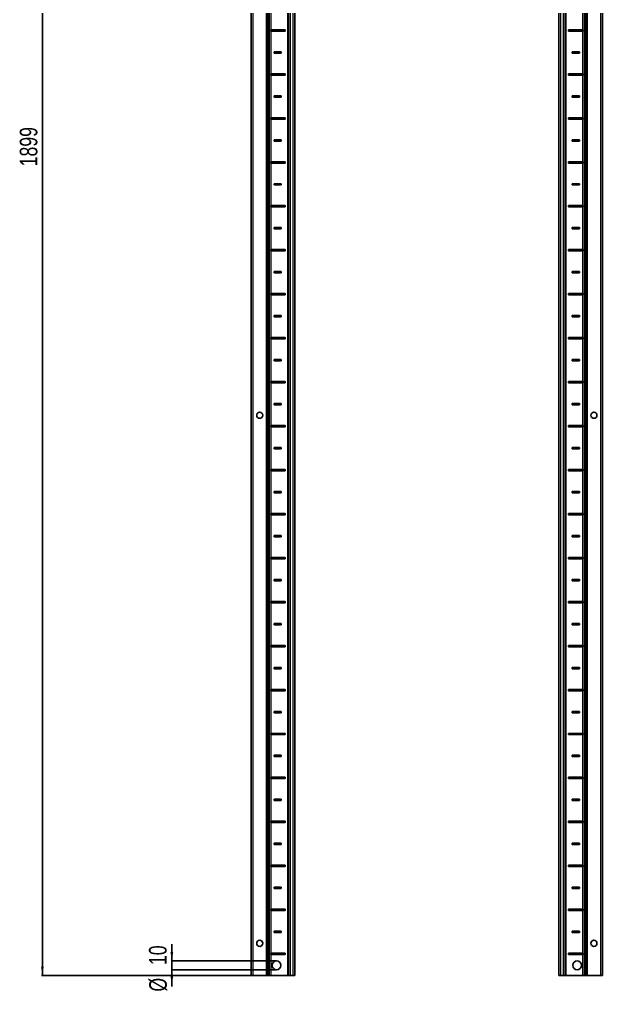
# Model space of a CAD drawing. Header units: millimetres. Extents: x -199 to 4825, y -2247 to 1507.
# Drawn here: x -199 to 463, y -870 to 235 of the extents above; entities that cross this region are included whole.
import ezdxf

# ---------------------------------------------------------------- set-up
doc = ezdxf.new("R2010")
doc.units = ezdxf.units.MM
doc.layers.add('FORMAT', color=7, linetype='Continuous')
doc.styles.add('SLDTEXTSTYLE0', font='TXT', dxfattribs={"width": 0.75})
doc.dimstyles.new('SLDDIMSTYLE0', dxfattribs={"dimtxt": 20, "dimasz": 10, "dimexe": 0, "dimexo": 0.0625, "dimgap": 5, "dimtad": 2, "dimdec": 1, "dimrnd": 1e-09, "dimzin": 12, "dimdsep": 46, "dimtxsty": 'SLDTEXTSTYLE0', "dimsah": 1, "dimcen": 0.09, "dimadec": 0, "dimazin": 3, "dimtfac": 1, "dimtofl": 0, "dimtmove": 0, "dimatfit": 3, "dimfxl": 0, "dimfrac": 2, "dimtolj": 1, "dimtzin": 12, "dimarcsym": 0})
doc.dimstyles.new('SLDDIMSTYLE1', dxfattribs={"dimtxt": 20, "dimasz": 10, "dimexe": 0, "dimexo": 0.0625, "dimgap": 5, "dimtad": 2, "dimdec": 1, "dimrnd": 1e-09, "dimzin": 12, "dimdsep": 46, "dimtxsty": 'SLDTEXTSTYLE0', "dimsah": 1, "dimcen": 0.09, "dimadec": 0, "dimazin": 3, "dimtfac": 1, "dimtmove": 0, "dimatfit": 0, "dimfxl": 0, "dimfrac": 2, "dimtolj": 1, "dimtzin": 12, "dimarcsym": 0})

# ---------------------------------------------------------------- blocks, each defined once
blk = doc.blocks.new('_D')
at = {"layer": 'FORMAT'}
for p, q in [((86.4, 1047.2), (-174.2, 1047.2)), ((-173.2, 1047.2), (-173.2, -851.8)), ((86.4, -851.8), (-174.2, -851.8))]:
    blk.add_line(p, q, dxfattribs=at)
for points in [[(-173.2, 1047.2), (-174.7, 1037.2), (-171.6, 1037.2)], [(-173.2, -851.8), (-171.6, -841.8), (-174.7, -841.8)]]:
    blk.add_solid(points, dxfattribs=at)
at = {"layer": 'FORMAT', "insert": (-198.9, 68.2), "char_height": 20, "attachment_point": 1, "rotation": 90, "style": 'SLDTEXTSTYLE0'}
blk.add_mtext('1899', dxfattribs=at)
blk = doc.blocks.new('_D_3')
at = {"layer": 'FORMAT'}
for p, q in [((-26, -835.3), (-26, -816.1)), ((92.8, -835.3), (-27, -835.3)), ((-26, -835.3), (-26, -845.3)), ((92.8, -845.3), (-27, -845.3)), ((-26, -845.3), (-26, -864.5))]:
    blk.add_line(p, q, dxfattribs=at)
for points in [[(-26, -835.3), (-24.5, -825.3), (-27.6, -825.3)], [(-26, -845.3), (-27.6, -855.3), (-24.5, -855.3)]]:
    blk.add_solid(points, dxfattribs=at)
at = {"layer": 'FORMAT', "char_height": 20, "attachment_point": 1, "rotation": 90, "style": 'SLDTEXTSTYLE0'}
for s, insert in [('10', (-52.1, -840)), ('%%c', (-51.8, -870.2))]:
    blk.add_mtext(s, dxfattribs=dict(at, insert=insert))

msp = doc.modelspace()

# ---------------------------------------------------------------- linework, layer by layer
at = {"color": 7, "linetype": 'Continuous', "lineweight": 25}
for p, q in [((63.98, -851.79), (63.98, 1047.21)), ((81.98, -851.79), (81.98, 1047.21)), ((83.77, -851.79), (83.77, 1047.21)), ((83.8, -851.79), (83.8, 1047.21)), ((106.48, -851.79), (106.48, 1047.21)), ((113.68, 1047.21), (113.68, -851.79)), ((413.68, -851.79), (413.68, 1047.21)), ((420.88, 1047.21), (420.88, -851.79)), ((443.55, 1047.21), (443.55, -851.79)), ((443.58, 1047.21), (443.58, -851.79)), ((445.38, 1047.21), (445.38, -851.79)), ((463.38, 1047.21), (463.38, -851.79)), ((85.93, 223.35), (85.93, 222.06)), ((86.58, 222.71), (85.93, 223.35)), ((86.58, 222.71), (85.93, 222.06)), ((102.83, 223.46), (86.42, 223.46)), ((86.42, 221.96), (102.83, 221.96)), ((102.08, 222.71), (86.58, 222.71)), ((102.08, 222.71), (102.83, 223.46)), ((102.08, 222.71), (102.83, 221.96)), ((102.83, 221.96), (102.83, 223.46)), ((440.93, 223.46), (424.53, 223.46)), ((424.53, 223.46), (424.53, 221.96)), ((425.28, 222.71), (424.53, 223.46)), ((425.28, 222.71), (424.53, 221.96)), ((424.53, 221.96), (440.93, 221.96)), ((425.28, 222.71), (440.78, 222.71)), ((440.78, 222.71), (441.42, 223.35)), ((440.78, 222.71), (441.42, 222.06)), ((441.42, 222.06), (441.42, 223.35)), ((98.33, 198.46), (90.33, 198.46)), ((90.33, 198.46), (90.33, 196.96)), ((91.08, 197.71), (90.33, 198.46)), ((91.08, 197.71), (90.33, 196.96)), ((90.33, 196.96), (98.33, 196.96)), ((97.58, 197.71), (91.08, 197.71)), ((97.58, 197.71), (98.33, 198.46)), ((97.58, 197.71), (98.33, 196.96)), ((98.33, 196.96), (98.33, 198.46)), ((437.03, 198.46), (429.03, 198.46)), ((429.03, 198.46), (429.03, 196.96)), ((429.78, 197.71), (429.03, 198.46)), ((429.78, 197.71), (429.03, 196.96)), ((429.03, 196.96), (437.03, 196.96)), ((429.78, 197.71), (436.28, 197.71)), ((436.28, 197.71), (437.03, 198.46)), ((436.28, 197.71), (437.03, 196.96)), ((437.03, 196.96), (437.03, 198.46)), ((85.93, 173.35), (85.93, 172.06)), ((86.58, 172.71), (85.93, 173.35)), ((86.58, 172.71), (85.93, 172.06)), ((102.83, 173.46), (86.42, 173.46)), ((86.42, 171.96), (102.83, 171.96)), ((102.08, 172.71), (86.58, 172.71)), ((102.08, 172.71), (102.83, 173.46)), ((102.08, 172.71), (102.83, 171.96)), ((102.83, 171.96), (102.83, 173.46)), ((440.93, 173.46), (424.53, 173.46)), ((424.53, 173.46), (424.53, 171.96)), ((425.28, 172.71), (424.53, 173.46)), ((425.28, 172.71), (424.53, 171.96)), ((424.53, 171.96), (440.93, 171.96)), ((425.28, 172.71), (440.78, 172.71)), ((440.78, 172.71), (441.42, 173.35)), ((440.78, 172.71), (441.42, 172.06)), ((441.42, 172.06), (441.42, 173.35)), ((98.33, 148.46), (90.33, 148.46)), ((90.33, 148.46), (90.33, 146.96)), ((91.08, 147.71), (90.33, 148.46)), ((91.08, 147.71), (90.33, 146.96)), ((90.33, 146.96), (98.33, 146.96)), ((97.58, 147.71), (91.08, 147.71)), ((97.58, 147.71), (98.33, 148.46)), ((97.58, 147.71), (98.33, 146.96)), ((98.33, 146.96), (98.33, 148.46)), ((437.03, 148.46), (429.03, 148.46)), ((429.03, 148.46), (429.03, 146.96)), ((429.78, 147.71), (429.03, 148.46)), ((429.78, 147.71), (429.03, 146.96)), ((429.03, 146.96), (437.03, 146.96)), ((429.78, 147.71), (436.28, 147.71)), ((436.28, 147.71), (437.03, 148.46)), ((436.28, 147.71), (437.03, 146.96)), ((437.03, 146.96), (437.03, 148.46)), ((85.93, 123.35), (85.93, 122.06)), ((86.58, 122.71), (85.93, 123.35)), ((86.58, 122.71), (85.93, 122.06)), ((102.83, 123.46), (86.42, 123.46)), ((86.42, 121.96), (102.83, 121.96)), ((102.08, 122.71), (86.58, 122.71)), ((102.08, 122.71), (102.83, 123.46)), ((102.08, 122.71), (102.83, 121.96)), ((102.83, 121.96), (102.83, 123.46)), ((440.93, 123.46), (424.53, 123.46)), ((424.53, 123.46), (424.53, 121.96)), ((425.28, 122.71), (424.53, 123.46)), ((425.28, 122.71), (424.53, 121.96)), ((424.53, 121.96), (440.93, 121.96)), ((425.28, 122.71), (440.78, 122.71)), ((440.78, 122.71), (441.42, 123.35)), ((440.78, 122.71), (441.42, 122.06)), ((441.42, 122.06), (441.42, 123.35)), ((98.33, 98.46), (90.33, 98.46)), ((90.33, 98.46), (90.33, 96.96)), ((91.08, 97.71), (90.33, 98.46)), ((91.08, 97.71), (90.33, 96.96)), ((90.33, 96.96), (98.33, 96.96)), ((97.58, 97.71), (91.08, 97.71)), ((97.58, 97.71), (98.33, 98.46)), ((97.58, 97.71), (98.33, 96.96)), ((98.33, 96.96), (98.33, 98.46)), ((437.03, 98.46), (429.03, 98.46)), ((429.03, 98.46), (429.03, 96.96)), ((429.78, 97.71), (429.03, 98.46)), ((429.78, 97.71), (429.03, 96.96)), ((429.03, 96.96), (437.03, 96.96)), ((429.78, 97.71), (436.28, 97.71)), ((436.28, 97.71), (437.03, 98.46)), ((436.28, 97.71), (437.03, 96.96)), ((437.03, 96.96), (437.03, 98.46)), ((85.93, 73.35), (85.93, 72.06)), ((86.58, 72.71), (85.93, 73.35)), ((86.58, 72.71), (85.93, 72.06)), ((102.83, 73.46), (86.42, 73.46)), ((86.42, 71.96), (102.83, 71.96)), ((102.08, 72.71), (86.58, 72.71)), ((102.08, 72.71), (102.83, 73.46)), ((102.08, 72.71), (102.83, 71.96)), ((102.83, 71.96), (102.83, 73.46)), ((440.93, 73.46), (424.53, 73.46)), ((424.53, 73.46), (424.53, 71.96)), ((425.28, 72.71), (424.53, 73.46)), ((425.28, 72.71), (424.53, 71.96)), ((424.53, 71.96), (440.93, 71.96)), ((425.28, 72.71), (440.78, 72.71)), ((440.78, 72.71), (441.42, 73.35)), ((440.78, 72.71), (441.42, 72.06)), ((441.42, 72.06), (441.42, 73.35)), ((98.33, 48.46), (90.33, 48.46)), ((90.33, 48.46), (90.33, 46.96)), ((91.08, 47.71), (90.33, 48.46)), ((91.08, 47.71), (90.33, 46.96)), ((90.33, 46.96), (98.33, 46.96)), ((97.58, 47.71), (91.08, 47.71)), ((97.58, 47.71), (98.33, 48.46)), ((97.58, 47.71), (98.33, 46.96)), ((98.33, 46.96), (98.33, 48.46)), ((437.03, 48.46), (429.03, 48.46)), ((429.03, 48.46), (429.03, 46.96)), ((429.78, 47.71), (429.03, 48.46)), ((429.78, 47.71), (429.03, 46.96)), ((429.03, 46.96), (437.03, 46.96)), ((429.78, 47.71), (436.28, 47.71)), ((436.28, 47.71), (437.03, 48.46)), ((436.28, 47.71), (437.03, 46.96)), ((437.03, 46.96), (437.03, 48.46)), ((85.93, 23.35), (85.93, 22.06)), ((86.58, 22.71), (85.93, 23.35)), ((86.58, 22.71), (85.93, 22.06)), ((102.83, 23.46), (86.42, 23.46)), ((102.08, 22.71), (86.58, 22.71)), ((102.08, 22.71), (102.83, 23.46)), ((102.08, 22.71), (102.83, 21.96)), ((102.83, 21.96), (102.83, 23.46)), ((440.93, 23.46), (424.53, 23.46)), ((424.53, 23.46), (424.53, 21.96)), ((425.28, 22.71), (424.53, 23.46)), ((425.28, 22.71), (424.53, 21.96)), ((425.28, 22.71), (440.78, 22.71)), ((440.78, 22.71), (441.42, 23.35)), ((440.78, 22.71), (441.42, 22.06)), ((441.42, 22.06), (441.42, 23.35)), ((86.42, 21.96), (102.83, 21.96)), ((424.53, 21.96), (440.93, 21.96)), ((98.33, -1.54), (90.33, -1.54)), ((90.33, -1.54), (90.33, -3.04)), ((91.08, -2.29), (90.33, -1.54)), ((91.08, -2.29), (90.33, -3.04)), ((90.33, -3.04), (98.33, -3.04)), ((97.58, -2.29), (91.08, -2.29)), ((97.58, -2.29), (98.33, -1.54)), ((97.58, -2.29), (98.33, -3.04)), ((98.33, -3.04), (98.33, -1.54)), ((437.03, -1.54), (429.03, -1.54)), ((429.03, -1.54), (429.03, -3.04)), ((429.78, -2.29), (429.03, -1.54)), ((429.78, -2.29), (429.03, -3.04)), ((429.03, -3.04), (437.03, -3.04)), ((429.78, -2.29), (436.28, -2.29)), ((436.28, -2.29), (437.03, -1.54)), ((436.28, -2.29), (437.03, -3.04)), ((437.03, -3.04), (437.03, -1.54)), ((85.93, -26.65), (85.93, -27.94)), ((86.58, -27.29), (85.93, -26.65)), ((86.58, -27.29), (85.93, -27.94)), ((102.83, -26.54), (86.42, -26.54)), ((86.42, -28.04), (102.83, -28.04)), ((102.08, -27.29), (86.58, -27.29)), ((102.08, -27.29), (102.83, -26.54)), ((102.08, -27.29), (102.83, -28.04)), ((102.83, -28.04), (102.83, -26.54)), ((440.93, -26.54), (424.53, -26.54)), ((424.53, -26.54), (424.53, -28.04)), ((425.28, -27.29), (424.53, -26.54)), ((425.28, -27.29), (424.53, -28.04)), ((424.53, -28.04), (440.93, -28.04)), ((425.28, -27.29), (440.78, -27.29)), ((440.78, -27.29), (441.42, -26.65)), ((440.78, -27.29), (441.42, -27.94)), ((441.42, -27.94), (441.42, -26.65)), ((98.33, -51.54), (90.33, -51.54)), ((90.33, -51.54), (90.33, -53.04)), ((91.08, -52.29), (90.33, -51.54)), ((91.08, -52.29), (90.33, -53.04)), ((90.33, -53.04), (98.33, -53.04)), ((97.58, -52.29), (91.08, -52.29)), ((97.58, -52.29), (98.33, -51.54)), ((97.58, -52.29), (98.33, -53.04)), ((98.33, -53.04), (98.33, -51.54)), ((437.03, -51.54), (429.03, -51.54)), ((429.03, -51.54), (429.03, -53.04)), ((429.78, -52.29), (429.03, -51.54)), ((429.78, -52.29), (429.03, -53.04)), ((429.03, -53.04), (437.03, -53.04)), ((429.78, -52.29), (436.28, -52.29)), ((436.28, -52.29), (437.03, -51.54)), ((436.28, -52.29), (437.03, -53.04)), ((437.03, -53.04), (437.03, -51.54)), ((85.93, -76.65), (85.93, -77.94)), ((86.58, -77.29), (85.93, -76.65)), ((86.58, -77.29), (85.93, -77.94)), ((102.83, -76.54), (86.42, -76.54)), ((102.08, -77.29), (86.58, -77.29)), ((102.08, -77.29), (102.83, -76.54)), ((102.08, -77.29), (102.83, -78.04)), ((102.83, -78.04), (102.83, -76.54)), ((440.93, -76.54), (424.53, -76.54)), ((424.53, -76.54), (424.53, -78.04)), ((425.28, -77.29), (424.53, -76.54)), ((425.28, -77.29), (424.53, -78.04)), ((425.28, -77.29), (440.78, -77.29)), ((440.78, -77.29), (441.42, -76.65)), ((440.78, -77.29), (441.42, -77.94)), ((441.42, -77.94), (441.42, -76.65)), ((86.42, -78.04), (102.83, -78.04)), ((424.53, -78.04), (440.93, -78.04)), ((98.33, -101.54), (90.33, -101.54)), ((90.33, -101.54), (90.33, -103.04)), ((91.08, -102.29), (90.33, -101.54)), ((91.08, -102.29), (90.33, -103.04)), ((90.33, -103.04), (98.33, -103.04)), ((97.58, -102.29), (91.08, -102.29)), ((97.58, -102.29), (98.33, -101.54)), ((97.58, -102.29), (98.33, -103.04)), ((98.33, -103.04), (98.33, -101.54)), ((437.03, -101.54), (429.03, -101.54)), ((429.03, -101.54), (429.03, -103.04)), ((429.78, -102.29), (429.03, -101.54)), ((429.78, -102.29), (429.03, -103.04)), ((429.03, -103.04), (437.03, -103.04)), ((429.78, -102.29), (436.28, -102.29)), ((436.28, -102.29), (437.03, -101.54)), ((436.28, -102.29), (437.03, -103.04)), ((437.03, -103.04), (437.03, -101.54)), ((85.93, -126.65), (85.93, -127.94)), ((86.58, -127.29), (85.93, -126.65)), ((86.58, -127.29), (85.93, -127.94)), ((102.83, -126.54), (86.42, -126.54)), ((86.42, -128.04), (102.83, -128.04)), ((102.08, -127.29), (86.58, -127.29)), ((102.08, -127.29), (102.83, -126.54)), ((102.08, -127.29), (102.83, -128.04)), ((102.83, -128.04), (102.83, -126.54)), ((440.93, -126.54), (424.53, -126.54)), ((424.53, -126.54), (424.53, -128.04)), ((425.28, -127.29), (424.53, -126.54)), ((425.28, -127.29), (424.53, -128.04)), ((424.53, -128.04), (440.93, -128.04)), ((425.28, -127.29), (440.78, -127.29)), ((440.78, -127.29), (441.42, -126.65)), ((440.78, -127.29), (441.42, -127.94)), ((441.42, -127.94), (441.42, -126.65)), ((98.33, -151.54), (90.33, -151.54)), ((90.33, -151.54), (90.33, -153.04)), ((91.08, -152.29), (90.33, -151.54)), ((91.08, -152.29), (90.33, -153.04)), ((90.33, -153.04), (98.33, -153.04)), ((97.58, -152.29), (91.08, -152.29)), ((97.58, -152.29), (98.33, -151.54)), ((97.58, -152.29), (98.33, -153.04)), ((98.33, -153.04), (98.33, -151.54)), ((437.03, -151.54), (429.03, -151.54)), ((429.03, -151.54), (429.03, -153.04)), ((429.78, -152.29), (429.03, -151.54)), ((429.78, -152.29), (429.03, -153.04)), ((429.03, -153.04), (437.03, -153.04)), ((429.78, -152.29), (436.28, -152.29)), ((436.28, -152.29), (437.03, -151.54)), ((436.28, -152.29), (437.03, -153.04)), ((437.03, -153.04), (437.03, -151.54)), ((85.93, -176.65), (85.93, -177.94)), ((86.58, -177.29), (85.93, -176.65)), ((102.83, -176.54), (86.42, -176.54)), ((102.08, -177.29), (102.83, -176.54)), ((102.83, -178.04), (102.83, -176.54)), ((440.93, -176.54), (424.53, -176.54)), ((424.53, -176.54), (424.53, -178.04)), ((425.28, -177.29), (424.53, -176.54)), ((440.78, -177.29), (441.42, -176.65)), ((441.42, -177.94), (441.42, -176.65)), ((86.58, -177.29), (85.93, -177.94)), ((86.42, -178.04), (102.83, -178.04)), ((102.08, -177.29), (86.58, -177.29)), ((102.08, -177.29), (102.83, -178.04)), ((425.28, -177.29), (424.53, -178.04)), ((424.53, -178.04), (440.93, -178.04)), ((425.28, -177.29), (440.78, -177.29)), ((440.78, -177.29), (441.42, -177.94)), ((98.33, -201.54), (90.33, -201.54)), ((90.33, -201.54), (90.33, -203.04)), ((91.08, -202.29), (90.33, -201.54)), ((91.08, -202.29), (90.33, -203.04)), ((90.33, -203.04), (98.33, -203.04)), ((97.58, -202.29), (91.08, -202.29)), ((97.58, -202.29), (98.33, -201.54)), ((97.58, -202.29), (98.33, -203.04)), ((98.33, -203.04), (98.33, -201.54)), ((437.03, -201.54), (429.03, -201.54)), ((429.03, -201.54), (429.03, -203.04)), ((429.78, -202.29), (429.03, -201.54)), ((429.78, -202.29), (429.03, -203.04)), ((429.03, -203.04), (437.03, -203.04)), ((429.78, -202.29), (436.28, -202.29)), ((436.28, -202.29), (437.03, -201.54)), ((436.28, -202.29), (437.03, -203.04)), ((437.03, -203.04), (437.03, -201.54)), ((85.93, -226.65), (85.93, -227.94)), ((86.58, -227.29), (85.93, -226.65)), ((86.58, -227.29), (85.93, -227.94)), ((102.83, -226.54), (86.42, -226.54)), ((86.42, -228.04), (102.83, -228.04)), ((102.08, -227.29), (86.58, -227.29)), ((102.08, -227.29), (102.83, -226.54)), ((102.08, -227.29), (102.83, -228.04)), ((102.83, -228.04), (102.83, -226.54)), ((440.93, -226.54), (424.53, -226.54)), ((424.53, -226.54), (424.53, -228.04)), ((425.28, -227.29), (424.53, -226.54)), ((425.28, -227.29), (424.53, -228.04)), ((424.53, -228.04), (440.93, -228.04)), ((425.28, -227.29), (440.78, -227.29)), ((440.78, -227.29), (441.42, -226.65)), ((440.78, -227.29), (441.42, -227.94)), ((441.42, -227.94), (441.42, -226.65)), ((98.33, -251.54), (90.33, -251.54)), ((90.33, -251.54), (90.33, -253.04)), ((91.08, -252.29), (90.33, -251.54)), ((91.08, -252.29), (90.33, -253.04)), ((90.33, -253.04), (98.33, -253.04)), ((97.58, -252.29), (91.08, -252.29)), ((97.58, -252.29), (98.33, -251.54)), ((97.58, -252.29), (98.33, -253.04)), ((98.33, -253.04), (98.33, -251.54)), ((437.03, -251.54), (429.03, -251.54)), ((429.03, -251.54), (429.03, -253.04)), ((429.78, -252.29), (429.03, -251.54)), ((429.78, -252.29), (429.03, -253.04)), ((429.03, -253.04), (437.03, -253.04)), ((429.78, -252.29), (436.28, -252.29)), ((436.28, -252.29), (437.03, -251.54)), ((436.28, -252.29), (437.03, -253.04)), ((437.03, -253.04), (437.03, -251.54)), ((85.93, -276.65), (85.93, -277.94)), ((86.58, -277.29), (85.93, -276.65)), ((86.58, -277.29), (85.93, -277.94)), ((102.83, -276.54), (86.42, -276.54)), ((86.42, -278.04), (102.83, -278.04)), ((102.08, -277.29), (86.58, -277.29)), ((102.08, -277.29), (102.83, -276.54)), ((102.08, -277.29), (102.83, -278.04)), ((102.83, -278.04), (102.83, -276.54)), ((440.93, -276.54), (424.53, -276.54)), ((424.53, -276.54), (424.53, -278.04)), ((425.28, -277.29), (424.53, -276.54)), ((425.28, -277.29), (424.53, -278.04)), ((424.53, -278.04), (440.93, -278.04)), ((425.28, -277.29), (440.78, -277.29)), ((440.78, -277.29), (441.42, -276.65)), ((440.78, -277.29), (441.42, -277.94)), ((441.42, -277.94), (441.42, -276.65)), ((98.33, -301.54), (90.33, -301.54)), ((90.33, -301.54), (90.33, -303.04)), ((91.08, -302.29), (90.33, -301.54)), ((91.08, -302.29), (90.33, -303.04)), ((90.33, -303.04), (98.33, -303.04)), ((97.58, -302.29), (91.08, -302.29)), ((97.58, -302.29), (98.33, -301.54)), ((97.58, -302.29), (98.33, -303.04)), ((98.33, -303.04), (98.33, -301.54)), ((437.03, -301.54), (429.03, -301.54)), ((429.03, -301.54), (429.03, -303.04)), ((429.78, -302.29), (429.03, -301.54)), ((429.78, -302.29), (429.03, -303.04)), ((429.03, -303.04), (437.03, -303.04)), ((429.78, -302.29), (436.28, -302.29)), ((436.28, -302.29), (437.03, -301.54)), ((436.28, -302.29), (437.03, -303.04)), ((437.03, -303.04), (437.03, -301.54)), ((85.93, -326.65), (85.93, -327.94)), ((86.58, -327.29), (85.93, -326.65)), ((86.58, -327.29), (85.93, -327.94)), ((102.83, -326.54), (86.42, -326.54)), ((86.42, -328.04), (102.83, -328.04)), ((102.08, -327.29), (86.58, -327.29)), ((102.08, -327.29), (102.83, -326.54)), ((102.08, -327.29), (102.83, -328.04)), ((102.83, -328.04), (102.83, -326.54)), ((440.93, -326.54), (424.53, -326.54)), ((424.53, -326.54), (424.53, -328.04)), ((425.28, -327.29), (424.53, -326.54)), ((425.28, -327.29), (424.53, -328.04)), ((424.53, -328.04), (440.93, -328.04)), ((425.28, -327.29), (440.78, -327.29)), ((440.78, -327.29), (441.42, -326.65)), ((440.78, -327.29), (441.42, -327.94)), ((441.42, -327.94), (441.42, -326.65)), ((98.33, -351.54), (90.33, -351.54)), ((90.33, -351.54), (90.33, -353.04)), ((91.08, -352.29), (90.33, -351.54)), ((91.08, -352.29), (90.33, -353.04)), ((90.33, -353.04), (98.33, -353.04)), ((97.58, -352.29), (91.08, -352.29)), ((97.58, -352.29), (98.33, -351.54)), ((97.58, -352.29), (98.33, -353.04)), ((98.33, -353.04), (98.33, -351.54)), ((437.03, -351.54), (429.03, -351.54)), ((429.03, -351.54), (429.03, -353.04)), ((429.78, -352.29), (429.03, -351.54)), ((429.78, -352.29), (429.03, -353.04)), ((429.03, -353.04), (437.03, -353.04)), ((429.78, -352.29), (436.28, -352.29)), ((436.28, -352.29), (437.03, -351.54)), ((436.28, -352.29), (437.03, -353.04)), ((437.03, -353.04), (437.03, -351.54)), ((85.93, -376.65), (85.93, -377.94)), ((86.58, -377.29), (85.93, -376.65)), ((86.58, -377.29), (85.93, -377.94)), ((102.83, -376.54), (86.42, -376.54)), ((86.42, -378.04), (102.83, -378.04)), ((102.08, -377.29), (86.58, -377.29)), ((102.08, -377.29), (102.83, -376.54)), ((102.08, -377.29), (102.83, -378.04)), ((102.83, -378.04), (102.83, -376.54)), ((440.93, -376.54), (424.53, -376.54)), ((424.53, -376.54), (424.53, -378.04)), ((425.28, -377.29), (424.53, -376.54)), ((425.28, -377.29), (424.53, -378.04)), ((424.53, -378.04), (440.93, -378.04)), ((425.28, -377.29), (440.78, -377.29)), ((440.78, -377.29), (441.42, -376.65)), ((440.78, -377.29), (441.42, -377.94)), ((441.42, -377.94), (441.42, -376.65)), ((98.33, -401.54), (90.33, -401.54)), ((90.33, -401.54), (90.33, -403.04)), ((91.08, -402.29), (90.33, -401.54)), ((91.08, -402.29), (90.33, -403.04)), ((90.33, -403.04), (98.33, -403.04)), ((97.58, -402.29), (91.08, -402.29)), ((97.58, -402.29), (98.33, -401.54)), ((97.58, -402.29), (98.33, -403.04)), ((98.33, -403.04), (98.33, -401.54)), ((437.03, -401.54), (429.03, -401.54)), ((429.03, -401.54), (429.03, -403.04)), ((429.78, -402.29), (429.03, -401.54)), ((429.78, -402.29), (429.03, -403.04)), ((429.03, -403.04), (437.03, -403.04)), ((429.78, -402.29), (436.28, -402.29)), ((436.28, -402.29), (437.03, -401.54)), ((436.28, -402.29), (437.03, -403.04)), ((437.03, -403.04), (437.03, -401.54)), ((85.93, -426.65), (85.93, -427.94)), ((86.58, -427.29), (85.93, -426.65)), ((86.58, -427.29), (85.93, -427.94)), ((102.83, -426.54), (86.42, -426.54)), ((86.42, -428.04), (102.83, -428.04)), ((102.08, -427.29), (86.58, -427.29)), ((102.08, -427.29), (102.83, -426.54)), ((102.08, -427.29), (102.83, -428.04)), ((102.83, -428.04), (102.83, -426.54)), ((440.93, -426.54), (424.53, -426.54)), ((424.53, -426.54), (424.53, -428.04)), ((425.28, -427.29), (424.53, -426.54)), ((425.28, -427.29), (424.53, -428.04)), ((424.53, -428.04), (440.93, -428.04)), ((425.28, -427.29), (440.78, -427.29)), ((440.78, -427.29), (441.42, -426.65)), ((440.78, -427.29), (441.42, -427.94)), ((441.42, -427.94), (441.42, -426.65)), ((98.33, -451.54), (90.33, -451.54)), ((90.33, -451.54), (90.33, -453.04)), ((91.08, -452.29), (90.33, -451.54)), ((91.08, -452.29), (90.33, -453.04)), ((90.33, -453.04), (98.33, -453.04)), ((97.58, -452.29), (91.08, -452.29)), ((97.58, -452.29), (98.33, -451.54)), ((97.58, -452.29), (98.33, -453.04)), ((98.33, -453.04), (98.33, -451.54)), ((437.03, -451.54), (429.03, -451.54)), ((429.03, -451.54), (429.03, -453.04)), ((429.78, -452.29), (429.03, -451.54)), ((429.78, -452.29), (429.03, -453.04)), ((429.03, -453.04), (437.03, -453.04)), ((429.78, -452.29), (436.28, -452.29)), ((436.28, -452.29), (437.03, -451.54)), ((436.28, -452.29), (437.03, -453.04)), ((437.03, -453.04), (437.03, -451.54)), ((85.93, -476.65), (85.93, -477.94)), ((86.58, -477.29), (85.93, -476.65)), ((86.58, -477.29), (85.93, -477.94)), ((102.83, -476.54), (86.42, -476.54)), ((86.42, -478.04), (102.83, -478.04)), ((102.08, -477.29), (86.58, -477.29)), ((102.08, -477.29), (102.83, -476.54)), ((102.08, -477.29), (102.83, -478.04)), ((102.83, -478.04), (102.83, -476.54)), ((440.93, -476.54), (424.53, -476.54)), ((424.53, -476.54), (424.53, -478.04)), ((425.28, -477.29), (424.53, -476.54)), ((425.28, -477.29), (424.53, -478.04)), ((424.53, -478.04), (440.93, -478.04)), ((425.28, -477.29), (440.78, -477.29)), ((440.78, -477.29), (441.42, -476.65)), ((440.78, -477.29), (441.42, -477.94)), ((441.42, -477.94), (441.42, -476.65)), ((98.33, -501.54), (90.33, -501.54)), ((90.33, -501.54), (90.33, -503.04)), ((91.08, -502.29), (90.33, -501.54)), ((91.08, -502.29), (90.33, -503.04)), ((90.33, -503.04), (98.33, -503.04)), ((97.58, -502.29), (91.08, -502.29)), ((97.58, -502.29), (98.33, -501.54)), ((97.58, -502.29), (98.33, -503.04)), ((98.33, -503.04), (98.33, -501.54)), ((437.03, -501.54), (429.03, -501.54)), ((429.03, -501.54), (429.03, -503.04)), ((429.78, -502.29), (429.03, -501.54)), ((429.78, -502.29), (429.03, -503.04)), ((429.03, -503.04), (437.03, -503.04)), ((429.78, -502.29), (436.28, -502.29)), ((436.28, -502.29), (437.03, -501.54)), ((436.28, -502.29), (437.03, -503.04)), ((437.03, -503.04), (437.03, -501.54)), ((85.93, -526.65), (85.93, -527.94)), ((86.58, -527.29), (85.93, -526.65)), ((86.58, -527.29), (85.93, -527.94)), ((102.83, -526.54), (86.42, -526.54)), ((86.42, -528.04), (102.83, -528.04)), ((102.08, -527.29), (86.58, -527.29)), ((102.08, -527.29), (102.83, -526.54)), ((102.08, -527.29), (102.83, -528.04)), ((102.83, -528.04), (102.83, -526.54)), ((440.93, -526.54), (424.53, -526.54)), ((424.53, -526.54), (424.53, -528.04)), ((425.28, -527.29), (424.53, -526.54)), ((425.28, -527.29), (424.53, -528.04)), ((424.53, -528.04), (440.93, -528.04)), ((425.28, -527.29), (440.78, -527.29)), ((440.78, -527.29), (441.42, -526.65)), ((440.78, -527.29), (441.42, -527.94)), ((441.42, -527.94), (441.42, -526.65)), ((98.33, -551.54), (90.33, -551.54)), ((90.33, -551.54), (90.33, -553.04)), ((91.08, -552.29), (90.33, -551.54)), ((91.08, -552.29), (90.33, -553.04)), ((97.58, -552.29), (91.08, -552.29)), ((97.58, -552.29), (98.33, -551.54)), ((97.58, -552.29), (98.33, -553.04)), ((98.33, -553.04), (98.33, -551.54)), ((437.03, -551.54), (429.03, -551.54)), ((429.03, -551.54), (429.03, -553.04)), ((429.78, -552.29), (429.03, -551.54)), ((429.78, -552.29), (429.03, -553.04)), ((429.78, -552.29), (436.28, -552.29)), ((436.28, -552.29), (437.03, -551.54)), ((436.28, -552.29), (437.03, -553.04)), ((437.03, -553.04), (437.03, -551.54)), ((90.33, -553.04), (98.33, -553.04)), ((429.03, -553.04), (437.03, -553.04)), ((85.93, -576.65), (85.93, -577.94)), ((86.58, -577.29), (85.93, -576.65)), ((86.58, -577.29), (85.93, -577.94)), ((102.83, -576.54), (86.42, -576.54)), ((86.42, -578.04), (102.83, -578.04)), ((102.08, -577.29), (86.58, -577.29)), ((102.08, -577.29), (102.83, -576.54)), ((102.08, -577.29), (102.83, -578.04)), ((102.83, -578.04), (102.83, -576.54)), ((440.93, -576.54), (424.53, -576.54)), ((424.53, -576.54), (424.53, -578.04)), ((425.28, -577.29), (424.53, -576.54)), ((425.28, -577.29), (424.53, -578.04)), ((424.53, -578.04), (440.93, -578.04)), ((425.28, -577.29), (440.78, -577.29)), ((440.78, -577.29), (441.42, -576.65)), ((440.78, -577.29), (441.42, -577.94)), ((441.42, -577.94), (441.42, -576.65)), ((98.33, -601.54), (90.33, -601.54)), ((90.33, -601.54), (90.33, -603.04)), ((91.08, -602.29), (90.33, -601.54)), ((91.08, -602.29), (90.33, -603.04)), ((90.33, -603.04), (98.33, -603.04)), ((97.58, -602.29), (91.08, -602.29)), ((97.58, -602.29), (98.33, -601.54)), ((97.58, -602.29), (98.33, -603.04)), ((98.33, -603.04), (98.33, -601.54)), ((437.03, -601.54), (429.03, -601.54)), ((429.03, -601.54), (429.03, -603.04)), ((429.78, -602.29), (429.03, -601.54)), ((429.78, -602.29), (429.03, -603.04)), ((429.03, -603.04), (437.03, -603.04)), ((429.78, -602.29), (436.28, -602.29)), ((436.28, -602.29), (437.03, -601.54)), ((436.28, -602.29), (437.03, -603.04)), ((437.03, -603.04), (437.03, -601.54)), ((85.93, -626.65), (85.93, -627.94)), ((86.58, -627.29), (85.93, -626.65)), ((86.58, -627.29), (85.93, -627.94)), ((102.83, -626.54), (86.42, -626.54)), ((86.42, -628.04), (102.83, -628.04)), ((102.08, -627.29), (86.58, -627.29)), ((102.08, -627.29), (102.83, -626.54)), ((102.08, -627.29), (102.83, -628.04)), ((102.83, -628.04), (102.83, -626.54)), ((440.93, -626.54), (424.53, -626.54)), ((424.53, -626.54), (424.53, -628.04)), ((425.28, -627.29), (424.53, -626.54)), ((425.28, -627.29), (424.53, -628.04)), ((424.53, -628.04), (440.93, -628.04)), ((425.28, -627.29), (440.78, -627.29)), ((440.78, -627.29), (441.42, -626.65)), ((440.78, -627.29), (441.42, -627.94)), ((441.42, -627.94), (441.42, -626.65)), ((98.33, -651.54), (90.33, -651.54)), ((90.33, -651.54), (90.33, -653.04)), ((91.08, -652.29), (90.33, -651.54)), ((97.58, -652.29), (98.33, -651.54)), ((98.33, -653.04), (98.33, -651.54)), ((437.03, -651.54), (429.03, -651.54)), ((429.03, -651.54), (429.03, -653.04)), ((429.78, -652.29), (429.03, -651.54)), ((436.28, -652.29), (437.03, -651.54)), ((437.03, -653.04), (437.03, -651.54)), ((91.08, -652.29), (90.33, -653.04)), ((90.33, -653.04), (98.33, -653.04)), ((97.58, -652.29), (91.08, -652.29)), ((97.58, -652.29), (98.33, -653.04)), ((429.78, -652.29), (429.03, -653.04)), ((429.03, -653.04), (437.03, -653.04)), ((429.78, -652.29), (436.28, -652.29)), ((436.28, -652.29), (437.03, -653.04)), ((86.58, -677.29), (85.93, -676.65)), ((85.93, -676.65), (85.93, -677.94)), ((86.58, -677.29), (85.93, -677.94)), ((102.83, -676.54), (86.42, -676.54)), ((86.42, -678.04), (102.83, -678.04)), ((102.08, -677.29), (86.58, -677.29)), ((102.08, -677.29), (102.83, -676.54)), ((102.08, -677.29), (102.83, -678.04)), ((102.83, -678.04), (102.83, -676.54)), ((440.93, -676.54), (424.53, -676.54)), ((424.53, -676.54), (424.53, -678.04)), ((425.28, -677.29), (424.53, -676.54)), ((425.28, -677.29), (424.53, -678.04)), ((424.53, -678.04), (440.93, -678.04)), ((425.28, -677.29), (440.78, -677.29)), ((440.78, -677.29), (441.42, -676.65)), ((440.78, -677.29), (441.42, -677.94)), ((441.42, -677.94), (441.42, -676.65)), ((98.33, -701.54), (90.33, -701.54)), ((90.33, -701.54), (90.33, -703.04)), ((91.08, -702.29), (90.33, -701.54)), ((91.08, -702.29), (90.33, -703.04)), ((90.33, -703.04), (98.33, -703.04)), ((97.58, -702.29), (91.08, -702.29)), ((97.58, -702.29), (98.33, -701.54)), ((97.58, -702.29), (98.33, -703.04)), ((98.33, -703.04), (98.33, -701.54)), ((437.03, -701.54), (429.03, -701.54)), ((429.03, -701.54), (429.03, -703.04)), ((429.78, -702.29), (429.03, -701.54)), ((429.78, -702.29), (429.03, -703.04)), ((429.03, -703.04), (437.03, -703.04)), ((429.78, -702.29), (436.28, -702.29)), ((436.28, -702.29), (437.03, -701.54)), ((436.28, -702.29), (437.03, -703.04)), ((437.03, -703.04), (437.03, -701.54)), ((85.93, -726.65), (85.93, -727.94)), ((86.58, -727.29), (85.93, -726.65)), ((86.58, -727.29), (85.93, -727.94)), ((102.83, -726.54), (86.42, -726.54)), ((86.42, -728.04), (102.83, -728.04)), ((102.08, -727.29), (86.58, -727.29)), ((102.08, -727.29), (102.83, -726.54)), ((102.08, -727.29), (102.83, -728.04)), ((102.83, -728.04), (102.83, -726.54)), ((440.93, -726.54), (424.53, -726.54)), ((424.53, -726.54), (424.53, -728.04)), ((425.28, -727.29), (424.53, -726.54)), ((425.28, -727.29), (424.53, -728.04)), ((424.53, -728.04), (440.93, -728.04)), ((425.28, -727.29), (440.78, -727.29)), ((440.78, -727.29), (441.42, -726.65)), ((440.78, -727.29), (441.42, -727.94)), ((441.42, -727.94), (441.42, -726.65)), ((91.08, -752.29), (90.33, -751.54)), ((90.33, -751.54), (90.33, -753.04)), ((98.33, -751.54), (90.33, -751.54)), ((97.58, -752.29), (98.33, -751.54)), ((98.33, -753.04), (98.33, -751.54)), ((429.03, -751.54), (429.03, -753.04)), ((437.03, -751.54), (429.03, -751.54)), ((429.78, -752.29), (429.03, -751.54)), ((436.28, -752.29), (437.03, -751.54)), ((437.03, -753.04), (437.03, -751.54)), ((91.08, -752.29), (90.33, -753.04)), ((90.33, -753.04), (98.33, -753.04)), ((97.58, -752.29), (91.08, -752.29)), ((97.58, -752.29), (98.33, -753.04)), ((429.78, -752.29), (429.03, -753.04)), ((429.03, -753.04), (437.03, -753.04)), ((429.78, -752.29), (436.28, -752.29)), ((436.28, -752.29), (437.03, -753.04)), ((86.58, -777.29), (85.93, -776.65)), ((85.93, -776.65), (85.93, -777.94)), ((86.58, -777.29), (85.93, -777.94)), ((102.83, -776.54), (86.42, -776.54)), ((86.42, -778.04), (102.83, -778.04)), ((102.08, -777.29), (86.58, -777.29)), ((102.08, -777.29), (102.83, -776.54)), ((102.08, -777.29), (102.83, -778.04)), ((102.83, -778.04), (102.83, -776.54)), ((440.93, -776.54), (424.53, -776.54)), ((424.53, -776.54), (424.53, -778.04)), ((425.28, -777.29), (424.53, -776.54)), ((425.28, -777.29), (424.53, -778.04)), ((424.53, -778.04), (440.93, -778.04)), ((425.28, -777.29), (440.78, -777.29)), ((440.78, -777.29), (441.42, -776.65)), ((440.78, -777.29), (441.42, -777.94)), ((441.42, -777.94), (441.42, -776.65)), ((98.33, -801.54), (90.33, -801.54)), ((90.33, -801.54), (90.33, -803.04)), ((91.08, -802.29), (90.33, -801.54)), ((91.08, -802.29), (90.33, -803.04)), ((90.33, -803.04), (98.33, -803.04)), ((97.58, -802.29), (91.08, -802.29)), ((97.58, -802.29), (98.33, -801.54)), ((97.58, -802.29), (98.33, -803.04)), ((98.33, -803.04), (98.33, -801.54)), ((429.03, -801.54), (429.03, -803.04)), ((437.03, -801.54), (429.03, -801.54)), ((429.78, -802.29), (429.03, -801.54)), ((429.78, -802.29), (429.03, -803.04)), ((429.03, -803.04), (437.03, -803.04)), ((429.78, -802.29), (436.28, -802.29)), ((436.28, -802.29), (437.03, -801.54)), ((436.28, -802.29), (437.03, -803.04)), ((437.03, -803.04), (437.03, -801.54)), ((85.93, -826.65), (85.93, -827.94)), ((86.58, -827.29), (85.93, -826.65)), ((86.58, -827.29), (85.93, -827.94)), ((102.83, -826.54), (86.42, -826.54)), ((86.42, -828.04), (102.83, -828.04)), ((102.08, -827.29), (86.58, -827.29)), ((102.08, -827.29), (102.83, -826.54)), ((102.08, -827.29), (102.83, -828.04)), ((102.83, -828.04), (102.83, -826.54)), ((440.93, -826.54), (424.53, -826.54)), ((424.53, -826.54), (424.53, -828.04)), ((425.28, -827.29), (424.53, -826.54)), ((425.28, -827.29), (424.53, -828.04)), ((424.53, -828.04), (440.93, -828.04)), ((425.28, -827.29), (440.78, -827.29)), ((440.78, -827.29), (441.42, -826.65)), ((440.78, -827.29), (441.42, -827.94)), ((441.42, -827.94), (441.42, -826.65)), ((65.98, -851.79), (63.98, -851.79)), ((81.33, -851.79), (65.98, -851.79)), ((81.98, -851.79), (81.33, -851.79)), ((82.56, -851.79), (81.98, -851.79)), ((83.77, -851.79), (82.56, -851.79)), ((83.8, -851.79), (83.77, -851.79)), ((85.01, -851.79), (83.8, -851.79)), ((86.42, -851.79), (85.01, -851.79)), ((105.83, -851.79), (86.42, -851.79)), ((106.48, -851.79), (105.83, -851.79)), ((108.48, -851.79), (106.48, -851.79)), ((111.68, -851.79), (108.48, -851.79)), ((113.68, -851.79), (111.68, -851.79)), ((415.68, -851.79), (413.68, -851.79)), ((415.68, -851.79), (418.88, -851.79)), ((420.88, -851.79), (418.88, -851.79)), ((421.53, -851.79), (420.88, -851.79)), ((421.53, -851.79), (440.93, -851.79)), ((442.34, -851.79), (440.93, -851.79)), ((442.34, -851.79), (443.55, -851.79)), ((443.55, -851.79), (443.58, -851.79)), ((443.58, -851.79), (444.79, -851.79)), ((445.38, -851.79), (444.79, -851.79)), ((446.03, -851.79), (445.38, -851.79)), ((446.03, -851.79), (461.38, -851.79)), ((463.38, -851.79), (461.38, -851.79))]:
    msp.add_line(p, q, dxfattribs=at)
at = {"color": 8, "linetype": 'Continuous', "lineweight": 18}
for p, q in [((65.98, 1047.21), (65.98, -851.79)), ((81.33, -851.79), (81.33, 1047.21)), ((82.56, 1047.21), (82.56, -851.79)), ((85.01, -851.79), (85.01, 1047.21)), ((105.83, -851.79), (105.83, 1047.21)), ((108.48, 1047.21), (108.48, -851.79)), ((111.68, -851.79), (111.68, 1047.21)), ((415.68, 1047.21), (415.68, -851.79)), ((418.88, -851.79), (418.88, 1047.21)), ((421.53, 1047.21), (421.53, -851.79)), ((442.34, 1047.21), (442.34, -851.79)), ((444.79, -851.79), (444.79, 1047.21)), ((446.03, 1047.21), (446.03, -851.79)), ((461.38, -851.79), (461.38, 1047.21)), ((86.42, 271.96), (86.42, 223.46)), ((440.93, 223.46), (440.93, 271.96)), ((86.42, 221.96), (86.42, 173.46)), ((440.93, 173.46), (440.93, 221.96)), ((86.42, 171.96), (86.42, 123.46)), ((440.93, 123.46), (440.93, 171.96)), ((86.42, 121.96), (86.42, 73.46)), ((440.93, 73.46), (440.93, 121.96)), ((86.42, 71.96), (86.42, 23.46)), ((440.93, 23.46), (440.93, 71.96)), ((86.42, 21.96), (86.42, -26.54)), ((440.93, -26.54), (440.93, 21.96)), ((86.42, -28.04), (86.42, -76.54)), ((440.93, -76.54), (440.93, -28.04)), ((86.42, -78.04), (86.42, -126.54)), ((440.93, -126.54), (440.93, -78.04)), ((86.42, -128.04), (86.42, -176.54)), ((440.93, -176.54), (440.93, -128.04)), ((86.42, -178.04), (86.42, -226.54)), ((440.93, -226.54), (440.93, -178.04)), ((86.42, -228.04), (86.42, -276.54)), ((440.93, -276.54), (440.93, -228.04)), ((86.42, -278.04), (86.42, -326.54)), ((440.93, -326.54), (440.93, -278.04)), ((86.42, -328.04), (86.42, -376.54)), ((440.93, -376.54), (440.93, -328.04)), ((86.42, -378.04), (86.42, -426.54)), ((440.93, -426.54), (440.93, -378.04)), ((86.42, -428.04), (86.42, -476.54)), ((440.93, -476.54), (440.93, -428.04)), ((86.42, -478.04), (86.42, -526.54)), ((440.93, -526.54), (440.93, -478.04)), ((86.42, -528.04), (86.42, -576.54)), ((440.93, -576.54), (440.93, -528.04)), ((86.42, -578.04), (86.42, -626.54)), ((440.93, -626.54), (440.93, -578.04)), ((86.42, -628.04), (86.42, -676.54)), ((440.93, -676.54), (440.93, -628.04)), ((86.42, -678.04), (86.42, -726.54)), ((440.93, -726.54), (440.93, -678.04)), ((86.42, -728.04), (86.42, -776.54)), ((440.93, -776.54), (440.93, -728.04)), ((86.42, -778.04), (86.42, -826.54)), ((440.93, -826.54), (440.93, -778.04)), ((86.42, -828.04), (86.42, -851.79)), ((440.93, -851.79), (440.93, -828.04))]:
    msp.add_line(p, q, dxfattribs=at)
at = {"color": 7, "linetype": 'Continuous', "lineweight": 25}
for centre, radius in [((73.83, -214.79), 3.5), ((453.53, -214.79), 3.5), ((73.83, -815.29), 3.5), ((453.53, -815.29), 3.5), ((92.83, -840.29), 5), ((434.53, -840.29), 5)]:
    msp.add_circle(centre, radius, dxfattribs=at)
for centre, start_param, end_param in [((86.42, 219.99), 0, 0.2482694), ((86.42, 225.42), 2.8933233, 3.1415927), ((440.93, 219.99), 6.0349159, 6.2831853), ((440.93, 225.42), 3.1415927, 3.389862), ((86.42, 169.99), 0, 0.2482694), ((86.42, 175.42), 2.8933233, 3.1415927), ((440.93, 169.99), 6.0349159, 6.2831853), ((440.93, 175.42), 3.1415927, 3.389862), ((86.42, 119.99), 0, 0.2482694), ((86.42, 125.42), 2.8933233, 3.1415927), ((440.93, 119.99), 6.0349159, 6.2831853), ((440.93, 125.42), 3.1415927, 3.389862), ((86.42, 69.99), 0, 0.2482694), ((86.42, 75.42), 2.8933233, 3.1415927), ((440.93, 69.99), 6.0349159, 6.2831853), ((440.93, 75.42), 3.1415927, 3.389862), ((86.42, 19.99), 0, 0.2482694), ((440.93, 19.99), 6.0349159, 6.2831853), ((86.42, 25.42), 2.8933233, 3.1415927), ((440.93, 25.42), 3.1415927, 3.389862), ((86.42, -30.01), 0, 0.2482694), ((86.42, -24.58), 2.8933233, 3.1415927), ((440.93, -30.01), 6.0349159, 6.2831853), ((440.93, -24.58), 3.1415927, 3.389862), ((86.42, -80.01), 0, 0.2482694), ((440.93, -80.01), 6.0349159, 6.2831853), ((86.42, -74.58), 2.8933233, 3.1415927), ((440.93, -74.58), 3.1415927, 3.389862), ((86.42, -130.01), 0, 0.2482694), ((86.42, -124.58), 2.8933233, 3.1415927), ((440.93, -130.01), 6.0349159, 6.2831853), ((440.93, -124.58), 3.1415927, 3.389862), ((86.42, -180.01), 0, 0.2482694), ((440.93, -180.01), 6.0349159, 6.2831853), ((86.42, -174.58), 2.8933233, 3.1415927), ((440.93, -174.58), 3.1415927, 3.389862), ((86.42, -230.01), 0, 0.2482694), ((86.42, -224.58), 2.8933233, 3.1415927), ((440.93, -230.01), 6.0349159, 6.2831853), ((440.93, -224.58), 3.1415927, 3.389862), ((86.42, -280.01), 0, 0.2482694), ((86.42, -274.58), 2.8933233, 3.1415927), ((440.93, -280.01), 6.0349159, 6.2831853), ((440.93, -274.58), 3.1415927, 3.389862), ((86.42, -330.01), 0, 0.2482694), ((86.42, -324.58), 2.8933233, 3.1415927), ((440.93, -330.01), 6.0349159, 6.2831853), ((440.93, -324.58), 3.1415927, 3.389862), ((86.42, -380.01), 0, 0.2482694), ((86.42, -374.58), 2.8933233, 3.1415927), ((440.93, -380.01), 6.0349159, 6.2831853), ((440.93, -374.58), 3.1415927, 3.389862), ((86.42, -430.01), 0, 0.2482694), ((86.42, -424.58), 2.8933233, 3.1415927), ((440.93, -430.01), 6.0349159, 6.2831853), ((440.93, -424.58), 3.1415927, 3.389862), ((86.42, -480.01), 0, 0.2482694), ((86.42, -474.58), 2.8933233, 3.1415927), ((440.93, -480.01), 6.0349159, 6.2831853), ((440.93, -474.58), 3.1415927, 3.389862), ((86.42, -530.01), 0, 0.2482694), ((86.42, -524.58), 2.8933233, 3.1415927), ((440.93, -530.01), 6.0349159, 6.2831853), ((440.93, -524.58), 3.1415927, 3.389862), ((86.42, -580.01), 0, 0.2482694), ((86.42, -574.58), 2.8933233, 3.1415927), ((440.93, -580.01), 6.0349159, 6.2831853), ((440.93, -574.58), 3.1415927, 3.389862), ((86.42, -630.01), 0, 0.2482694), ((86.42, -624.58), 2.8933233, 3.1415927), ((440.93, -630.01), 6.0349159, 6.2831853), ((440.93, -624.58), 3.1415927, 3.389862), ((86.42, -680.01), 0, 0.2482694), ((86.42, -674.58), 2.8933233, 3.1415927), ((440.93, -680.01), 6.0349159, 6.2831853), ((440.93, -674.58), 3.1415927, 3.389862), ((86.42, -730.01), 0, 0.2482694), ((86.42, -724.58), 2.8933233, 3.1415927), ((440.93, -730.01), 6.0349159, 6.2831853), ((440.93, -724.58), 3.1415927, 3.389862), ((86.42, -780.01), 0, 0.2482694), ((86.42, -774.58), 2.8933233, 3.1415927), ((440.93, -780.01), 6.0349159, 6.2831853), ((440.93, -774.58), 3.1415927, 3.389862), ((86.42, -830.01), 0, 0.2482694), ((86.42, -824.58), 2.8933233, 3.1415927), ((440.93, -830.01), 6.0349159, 6.2831853), ((440.93, -824.58), 3.1415927, 3.389862)]:
    msp.add_ellipse(centre, major_axis=(0, 3.46), ratio=0.5773503, start_param=start_param, end_param=end_param, dxfattribs=at)

# ---------------------------------------------------------------- dimensions: what is measured, and where the dimension line sits
at = {"layer": 'FORMAT'}
dim = msp.add_linear_dim(base=(-173.15, -851.79), p1=(86.42, 1047.21), p2=(86.42, -851.79), angle=90, dimstyle='SLDDIMSTYLE0', dxfattribs=at)
dim.commit()
dim.dimension.update_dxf_attribs({"geometry": '_D', "text_midpoint": (-173.15, 97.71), "dimtype": 160})
dim = msp.add_linear_dim(base=(-26.02, -845.29), p1=(92.83, -835.29), p2=(92.83, -845.29), angle=90, text='%%c<>', dimstyle='SLDDIMSTYLE1', dxfattribs=at)
dim.commit()
dim.dimension.update_dxf_attribs({"geometry": '_D_3', "text_midpoint": (-26.02, -840.29), "dimtype": 160})

doc.saveas('drawing.dxf')
